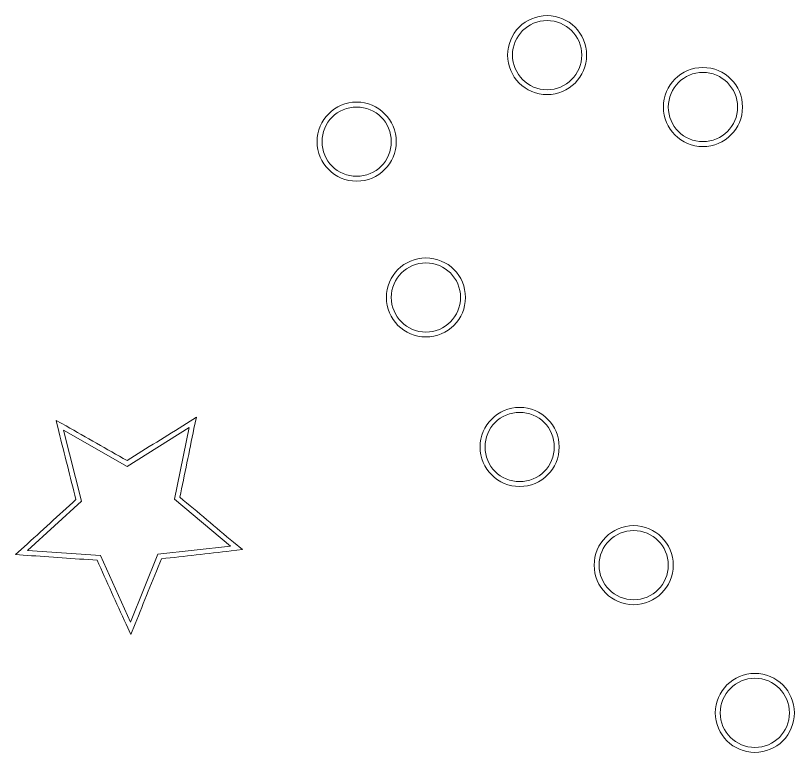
# Model space of a CAD drawing. Header units: centimetres. Extents: x -6.8 to 6.8, y -12 to 12.
# Drawn here: x -4.026 to -1.888, y -0.985 to 1.038 of the extents above; entities that cross this region are included whole.
import ezdxf

# ---------------------------------------------------------------- set-up
doc = ezdxf.new("R2010")
doc.units = ezdxf.units.CM
doc.header["$MEASUREMENT"] = 0
doc.layers.add('layer 1', color=7, linetype='Continuous')

msp = doc.modelspace()

# ---------------------------------------------------------------- linework, layer by layer
at = {"layer": 'layer 1', "color": 250, "lineweight": 9}
for points, knots in [([(-2.45832, 0.92959), (-2.45832, 0.86964), (-2.50693, 0.821), (-2.56689, 0.821), (-2.56689, 0.821), (-2.62684, 0.821), (-2.67547, 0.86964), (-2.67547, 0.92959), (-2.67547, 0.92959), (-2.67547, 0.98954), (-2.62684, 1.03816), (-2.56689, 1.03816), (-2.56689, 1.03816), (-2.50693, 1.03816), (-2.45832, 0.98954), (-2.45832, 0.92959)], [0, 0, 0, 0, 0.2, 0.2, 0.2, 0.2, 0.4, 0.4, 0.4, 0.4, 0.6, 0.6, 0.6, 0.6, 1, 1, 1, 1]), ([(-2.0305, 0.78699), (-2.0305, 0.72702), (-2.07911, 0.6784), (-2.13907, 0.6784), (-2.13907, 0.6784), (-2.19904, 0.6784), (-2.24766, 0.72702), (-2.24766, 0.78699), (-2.24766, 0.78699), (-2.24766, 0.84694), (-2.19903, 0.89556), (-2.13907, 0.89556), (-2.13907, 0.89556), (-2.07912, 0.89556), (-2.0305, 0.84694), (-2.0305, 0.78699)], [0, 0, 0, 0, 0.2, 0.2, 0.2, 0.2, 0.4, 0.4, 0.4, 0.4, 0.6, 0.6, 0.6, 0.6, 1, 1, 1, 1]), ([(-2.98119, 0.69191), (-2.98119, 0.63193), (-3.02982, 0.58334), (-3.08979, 0.58334), (-3.08979, 0.58334), (-3.14974, 0.58334), (-3.19836, 0.63196), (-3.19836, 0.69191), (-3.19836, 0.69191), (-3.19836, 0.75188), (-3.14973, 0.8005), (-3.08976, 0.8005), (-3.08976, 0.8005), (-3.02981, 0.8005), (-2.98119, 0.75187), (-2.98119, 0.69191)], [0, 0, 0, 0, 0.2, 0.2, 0.2, 0.2, 0.4, 0.4, 0.4, 0.4, 0.6, 0.6, 0.6, 0.6, 1, 1, 1, 1]), ([(-2.79105, 0.26409), (-2.79105, 0.20414), (-2.83967, 0.15552), (-2.89962, 0.15552), (-2.89962, 0.15552), (-2.95959, 0.15552), (-3.00821, 0.20412), (-3.00821, 0.26409), (-3.00821, 0.26409), (-3.00821, 0.32407), (-2.9596, 0.37269), (-2.89962, 0.37269), (-2.89962, 0.37269), (-2.83966, 0.37269), (-2.79105, 0.32405), (-2.79105, 0.26409)], [0, 0, 0, 0, 0.2, 0.2, 0.2, 0.2, 0.4, 0.4, 0.4, 0.4, 0.6, 0.6, 0.6, 0.6, 1, 1, 1, 1]), ([(-2.53371, -0.14654), (-2.53371, -0.20649), (-2.58233, -0.25512), (-2.64228, -0.25512), (-2.64228, -0.25512), (-2.70225, -0.25512), (-2.75086, -0.20651), (-2.75086, -0.14654), (-2.75086, -0.14654), (-2.75086, -0.08657), (-2.70226, -0.03794), (-2.64228, -0.03794), (-2.64228, -0.03794), (-2.58231, -0.03794), (-2.53371, -0.08659), (-2.53371, -0.14654)], [0, 0, 0, 0, 0.2, 0.2, 0.2, 0.2, 0.4, 0.4, 0.4, 0.4, 0.6, 0.6, 0.6, 0.6, 1, 1, 1, 1]), ([(-3.80241, -0.45746), (-3.86648, -0.45311), (-3.93054, -0.44857), (-3.99461, -0.44424), (-3.99461, -0.44424), (-3.99461, -0.44424), (-4.02624, -0.44209), (-4.02624, -0.44209), (-4.02624, -0.44209), (-4.02624, -0.44209), (-4.00278, -0.42077), (-4.00278, -0.42077), (-4.00278, -0.42077), (-3.95531, -0.37752), (-3.90805, -0.33404), (-3.86055, -0.29083), (-3.86055, -0.29083), (-3.87604, -0.2285), (-3.89234, -0.16626), (-3.9074, -0.10387), (-3.9074, -0.10387), (-3.9074, -0.10387), (-3.91464, -0.07386), (-3.91464, -0.07386), (-3.91464, -0.07386), (-3.91464, -0.07386), (-3.88769, -0.0889), (-3.88769, -0.0889), (-3.88769, -0.0889), (-3.83164, -0.12015), (-3.77605, -0.15244), (-3.72018, -0.18405), (-3.72018, -0.18405), (-3.66608, -0.14958), (-3.61118, -0.11611), (-3.55691, -0.08186), (-3.55691, -0.08186), (-3.55691, -0.08186), (-3.52993, -0.0646), (-3.52993, -0.0646), (-3.52993, -0.0646), (-3.52993, -0.0646), (-3.53643, -0.09599), (-3.53643, -0.09599), (-3.53643, -0.09599), (-3.54939, -0.15887), (-3.56213, -0.22179), (-3.57511, -0.28464), (-3.57511, -0.28464), (-3.52568, -0.32557), (-3.47679, -0.36724), (-3.42748, -0.40832), (-3.42748, -0.40832), (-3.42748, -0.40832), (-3.40309, -0.42847), (-3.40309, -0.42847), (-3.40309, -0.42847), (-3.40309, -0.42847), (-3.43453, -0.43213), (-3.43453, -0.43213), (-3.43453, -0.43213), (-3.49831, -0.43957), (-3.56219, -0.44637), (-3.626, -0.45362), (-3.626, -0.45362), (-3.64988, -0.51321), (-3.67415, -0.57264), (-3.69796, -0.63227), (-3.69796, -0.63227), (-3.69796, -0.63227), (-3.70937, -0.66132), (-3.70937, -0.66132), (-3.70937, -0.66132), (-3.70937, -0.66132), (-3.72273, -0.63306), (-3.72273, -0.63306), (-3.72273, -0.63306), (-3.7501, -0.57516), (-3.77582, -0.51587), (-3.80241, -0.45746)], [0, 0, 0, 0, 0.047619, 0.047619, 0.047619, 0.047619, 0.0952381, 0.0952381, 0.0952381, 0.0952381, 0.1428571, 0.1428571, 0.1428571, 0.1428571, 0.1904762, 0.1904762, 0.1904762, 0.1904762, 0.2380952, 0.2380952, 0.2380952, 0.2380952, 0.2857143, 0.2857143, 0.2857143, 0.2857143, 0.3333333, 0.3333333, 0.3333333, 0.3333333, 0.3809524, 0.3809524, 0.3809524, 0.3809524, 0.4285714, 0.4285714, 0.4285714, 0.4285714, 0.4761905, 0.4761905, 0.4761905, 0.4761905, 0.5238095, 0.5238095, 0.5238095, 0.5238095, 0.5714286, 0.5714286, 0.5714286, 0.5714286, 0.6190476, 0.6190476, 0.6190476, 0.6190476, 0.6666667, 0.6666667, 0.6666667, 0.6666667, 0.7142857, 0.7142857, 0.7142857, 0.7142857, 0.7619048, 0.7619048, 0.7619048, 0.7619048, 0.8095238, 0.8095238, 0.8095238, 0.8095238, 0.8571429, 0.8571429, 0.8571429, 0.8571429, 0.9047619, 0.9047619, 0.9047619, 0.9047619, 1, 1, 1, 1]), ([(-2.22064, -0.47108), (-2.22064, -0.53103), (-2.26926, -0.57965), (-2.32921, -0.57965), (-2.32921, -0.57965), (-2.38916, -0.57965), (-2.4378, -0.53103), (-2.4378, -0.47108), (-2.4378, -0.47108), (-2.4378, -0.41111), (-2.38918, -0.36249), (-2.32921, -0.36249), (-2.32921, -0.36249), (-2.26925, -0.36249), (-2.22064, -0.41111), (-2.22064, -0.47108)], [0, 0, 0, 0, 0.2, 0.2, 0.2, 0.2, 0.4, 0.4, 0.4, 0.4, 0.6, 0.6, 0.6, 0.6, 1, 1, 1, 1]), ([(-1.8879, -0.87674), (-1.8879, -0.9367), (-1.93651, -0.98532), (-1.99648, -0.98532), (-1.99648, -0.98532), (-2.05643, -0.98532), (-2.10506, -0.93669), (-2.10506, -0.87674), (-2.10506, -0.87674), (-2.10506, -0.81679), (-2.05643, -0.76816), (-1.99648, -0.76816), (-1.99648, -0.76816), (-1.93651, -0.76816), (-1.8879, -0.81677), (-1.8879, -0.87674)], [0, 0, 0, 0, 0.2, 0.2, 0.2, 0.2, 0.4, 0.4, 0.4, 0.4, 0.6, 0.6, 0.6, 0.6, 1, 1, 1, 1])]:
    msp.add_open_spline(points, degree=3, knots=knots, dxfattribs=at)
at = {"layer": 'layer 1', "lineweight": 9}
for points, knots in [([(-2.47182, 0.92959), (-2.47182, 0.98208), (-2.51439, 1.02465), (-2.56689, 1.02465), (-2.56689, 1.02465), (-2.61938, 1.02465), (-2.66196, 0.98208), (-2.66196, 0.92959), (-2.66196, 0.92959), (-2.66196, 0.87709), (-2.61938, 0.83451), (-2.56689, 0.83451), (-2.56689, 0.83451), (-2.51439, 0.83451), (-2.47182, 0.87709), (-2.47182, 0.92959)], [0, 0, 0, 0, 0.2, 0.2, 0.2, 0.2, 0.4, 0.4, 0.4, 0.4, 0.6, 0.6, 0.6, 0.6, 1, 1, 1, 1]), ([(-2.04401, 0.78699), (-2.04401, 0.83948), (-2.08657, 0.88205), (-2.13907, 0.88205), (-2.13907, 0.88205), (-2.19158, 0.88205), (-2.23415, 0.83948), (-2.23415, 0.78699), (-2.23415, 0.78699), (-2.23415, 0.73447), (-2.19158, 0.69191), (-2.13907, 0.69191), (-2.13907, 0.69191), (-2.08657, 0.69191), (-2.04401, 0.73447), (-2.04401, 0.78699)], [0, 0, 0, 0, 0.2, 0.2, 0.2, 0.2, 0.4, 0.4, 0.4, 0.4, 0.6, 0.6, 0.6, 0.6, 1, 1, 1, 1]), ([(-2.9947, 0.69191), (-2.9947, 0.74441), (-3.03727, 0.78699), (-3.08976, 0.78699), (-3.08976, 0.78699), (-3.14228, 0.78699), (-3.18485, 0.74441), (-3.18485, 0.69191), (-3.18485, 0.69191), (-3.18485, 0.6394), (-3.14228, 0.59685), (-3.08979, 0.59685), (-3.08979, 0.59685), (-3.03727, 0.59685), (-2.9947, 0.6394), (-2.9947, 0.69191)], [0, 0, 0, 0, 0.2, 0.2, 0.2, 0.2, 0.4, 0.4, 0.4, 0.4, 0.6, 0.6, 0.6, 0.6, 1, 1, 1, 1]), ([(-2.80456, 0.26409), (-2.80456, 0.31661), (-2.84713, 0.35918), (-2.89962, 0.35918), (-2.89962, 0.35918), (-2.95215, 0.35918), (-2.9947, 0.31661), (-2.9947, 0.26409), (-2.9947, 0.26409), (-2.9947, 0.21159), (-2.95215, 0.16903), (-2.89962, 0.16903), (-2.89962, 0.16903), (-2.84713, 0.16903), (-2.80456, 0.21159), (-2.80456, 0.26409)], [0, 0, 0, 0, 0.2, 0.2, 0.2, 0.2, 0.4, 0.4, 0.4, 0.4, 0.6, 0.6, 0.6, 0.6, 1, 1, 1, 1]), ([(-2.54722, -0.14654), (-2.54722, -0.09403), (-2.58978, -0.05145), (-2.64228, -0.05145), (-2.64228, -0.05145), (-2.6948, -0.05145), (-2.73736, -0.09403), (-2.73736, -0.14654), (-2.73736, -0.14654), (-2.73736, -0.19904), (-2.6948, -0.24162), (-2.64228, -0.24162), (-2.64228, -0.24162), (-2.58978, -0.24162), (-2.54722, -0.19904), (-2.54722, -0.14654)], [0, 0, 0, 0, 0.2, 0.2, 0.2, 0.2, 0.4, 0.4, 0.4, 0.4, 0.6, 0.6, 0.6, 0.6, 1, 1, 1, 1]), ([(-3.63555, -0.44112), (-3.63555, -0.44112), (-3.71052, -0.62729), (-3.71052, -0.62729), (-3.71052, -0.62729), (-3.71052, -0.62729), (-3.79346, -0.44453), (-3.79346, -0.44453), (-3.79346, -0.44453), (-3.79346, -0.44453), (-3.99369, -0.43075), (-3.99369, -0.43075), (-3.99369, -0.43075), (-3.99369, -0.43075), (-3.8455, -0.29539), (-3.8455, -0.29539), (-3.8455, -0.29539), (-3.8455, -0.29539), (-3.89427, -0.10069), (-3.89427, -0.10069), (-3.89427, -0.10069), (-3.89427, -0.10069), (-3.71975, -0.19981), (-3.71975, -0.19981), (-3.71975, -0.19981), (-3.71975, -0.19981), (-3.54966, -0.09326), (-3.54966, -0.09326), (-3.54966, -0.09326), (-3.54966, -0.09326), (-3.58998, -0.28987), (-3.58998, -0.28987), (-3.58998, -0.28987), (-3.58998, -0.28987), (-3.4361, -0.41872), (-3.4361, -0.41872), (-3.4361, -0.41872), (-3.4361, -0.41872), (-3.63555, -0.44112), (-3.63555, -0.44112)], [0, 0, 0, 0, 0.0909091, 0.0909091, 0.0909091, 0.0909091, 0.1818182, 0.1818182, 0.1818182, 0.1818182, 0.2727273, 0.2727273, 0.2727273, 0.2727273, 0.3636364, 0.3636364, 0.3636364, 0.3636364, 0.4545455, 0.4545455, 0.4545455, 0.4545455, 0.5454545, 0.5454545, 0.5454545, 0.5454545, 0.6363636, 0.6363636, 0.6363636, 0.6363636, 0.7272727, 0.7272727, 0.7272727, 0.7272727, 0.8181818, 0.8181818, 0.8181818, 0.8181818, 1, 1, 1, 1]), ([(-2.23415, -0.47108), (-2.23415, -0.41856), (-2.2767, -0.376), (-2.32921, -0.376), (-2.32921, -0.376), (-2.38172, -0.376), (-2.42429, -0.41856), (-2.42429, -0.47108), (-2.42429, -0.47108), (-2.42429, -0.52357), (-2.38172, -0.56614), (-2.32921, -0.56614), (-2.32921, -0.56614), (-2.27672, -0.56614), (-2.23415, -0.52357), (-2.23415, -0.47108)], [0, 0, 0, 0, 0.2, 0.2, 0.2, 0.2, 0.4, 0.4, 0.4, 0.4, 0.6, 0.6, 0.6, 0.6, 1, 1, 1, 1]), ([(-1.90141, -0.87674), (-1.90141, -0.82423), (-1.94397, -0.78166), (-1.99648, -0.78166), (-1.99648, -0.78166), (-2.04897, -0.78166), (-2.09155, -0.82423), (-2.09155, -0.87674), (-2.09155, -0.87674), (-2.09155, -0.92924), (-2.04897, -0.97182), (-1.99648, -0.97182), (-1.99648, -0.97182), (-1.94397, -0.97182), (-1.90141, -0.92924), (-1.90141, -0.87674)], [0, 0, 0, 0, 0.2, 0.2, 0.2, 0.2, 0.4, 0.4, 0.4, 0.4, 0.6, 0.6, 0.6, 0.6, 1, 1, 1, 1])]:
    msp.add_open_spline(points, degree=3, knots=knots, dxfattribs=at)

doc.saveas('drawing.dxf')
